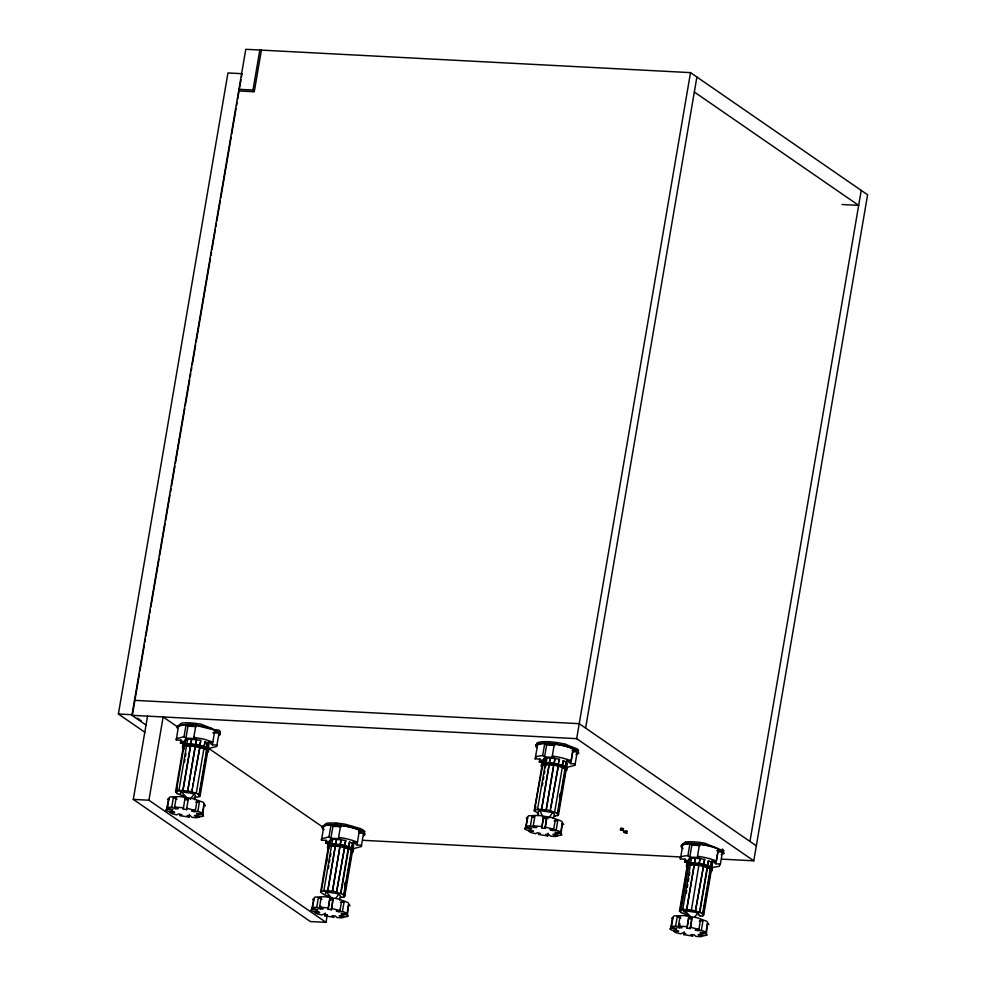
<?xml version="1.0" encoding="UTF-8"?>
<svg xmlns="http://www.w3.org/2000/svg" width="986" height="986" viewBox="0 0 986 986"><rect width="100%" height="100%" fill="white"/><g stroke="black" fill="none" stroke-linecap="round" stroke-linejoin="round"><path stroke-width="1.48" d="M332.738 901.574L331.333 909.77L328.104 909.228L329.805 898.332L333.034 898.862L332.972 900.206L329.731 899.676L329.805 898.332M331.333 909.77L333.034 898.862M541.795 827.895L543.496 816.987L546.737 817.517L546.663 818.861L545.036 828.425L541.795 827.895L543.496 816.987M545.036 828.425L546.737 817.517M691.642 920.406L690.249 928.602L687.008 928.06L688.709 917.165L691.95 917.695L691.876 919.038L688.647 918.508L688.709 917.165M690.249 928.602L691.95 917.695M538.023 815.779L538.356 811.256L539.835 810.554L552.653 812.513L554.452 814.226L553.22 818.343M183.285 809.087L185.023 798.179L188.301 798.709L186.564 809.617L183.285 809.087L183.384 807.744L174.584 807.066L176.223 797.501L173.388 797.6L171.749 807.164L175.36 808.791L178.195 808.693L174.584 807.066M185.023 798.179L184.924 799.523L188.203 800.053L188.301 798.709M186.564 809.617L186.662 808.273L195.351 810.443L196.99 800.878L199.455 801.778L197.829 811.342L194.057 811.774L191.58 810.874L195.351 810.443M144.843 732.253L118.394 714L227.963 72.952L242.014 73.691L241.496 76.723M145.854 724.92L131.939 715.318L245.785 49.3L690.52 72.631L867.606 194.797L753.76 860.815L721.555 859.126M139.433 673.82L132.432 714.739L118.394 714M139.95 670.788L144.35 645.017M144.868 641.997L145.386 638.965M145.903 635.933L149.268 616.225M149.786 613.193L150.303 610.161M150.821 607.13L159.116 558.643M159.633 555.611L165.069 523.788M165.586 520.756L169.999 494.984M170.516 491.965L171.034 488.933M171.552 485.901L174.916 466.193M175.434 463.161L184.764 408.611M185.282 405.579L189.682 379.82M190.199 376.788L190.717 373.756M191.235 370.724L191.752 367.692M192.27 364.66L195.647 344.952M196.165 341.932L210.412 258.579M210.93 255.547L211.448 252.515M211.965 249.483L215.33 229.787M215.848 226.755L216.365 223.723M216.883 220.691L220.248 200.984M220.765 197.952L231.131 137.337M231.648 134.306L236.048 108.546M236.566 105.514L237.084 102.482M237.601 99.45L240.978 79.755M252.712 91.661L259.823 50.039M327.303 914.798L326.009 922.366L310.405 921.553L133.307 799.399L147.543 716.144M261.389 50.113L254.277 91.747L238.674 90.922M326.009 922.366L148.923 800.213L163.146 716.958L178.33 727.434M180.956 739.981L180.438 742.963L184.974 743.234L180.845 740.252L176.309 739.993L178.318 726.768L179.662 725.758L186.058 724.759L187.981 726.14L196.362 726.62M166.609 808.939L168.877 798.722L167.238 808.286L172.87 809.432L172.242 810.098L166.609 808.939L165.66 809.95L168.064 811.355L173.08 811.49L174.67 812.427L169.654 812.279L172.045 813.697L176.667 814.843L178.725 813.906L181.794 814.67L179.723 815.607L189.029 817.123L189.497 814.387M212.877 732.783L218.966 733.14L216.92 745.083L212.384 744.824L214.837 730.158L195.844 725.326L193.798 737.282L195.709 738.65L185.935 738.083L184.025 736.715L186.058 724.759M183.433 795.948L176.605 793.336L177.394 793.422L175.533 792.054L184.32 740.671L185.121 740.757M176.346 791.068L183.988 746.365L190.458 745.773L195.327 746.476L187.685 791.179L182.817 790.464L191.604 739.081L187.685 739.118L178.897 790.501L179.6 790.723L176.346 791.068L175.533 792.054M184.246 745.847L183.445 745.773L185.134 739.673L188.375 739.327L187.685 739.118M176.334 792.14L177.098 787.666M183.47 750.432L183.975 747.45L183.174 747.363L183.988 746.365M185.935 738.083L187.981 726.14M184.259 744.775L184.949 744.985L185.824 739.894M184.431 762.412L184.949 759.43M185.454 756.459L185.96 753.477M183.002 790.686L190.643 745.995M195.598 744.886L196.46 739.783L195.598 744.886L190.914 744.393L191.604 739.081M187.685 791.179L195.142 746.266L199.875 747.203L191.789 791.992L192.307 789.01M192.812 786.027L193.318 783.057M193.835 780.074L194.341 777.091M194.846 774.109L199.875 747.203M200.355 741.879L199.702 745.699L201.008 740.511L196.288 739.574M191.789 791.992L196.288 793.151L203.929 748.448L206.703 749.816M205.901 749.742L207.763 751.098L200.121 795.788L199.332 795.714L198.26 794.433L199.061 794.519L207.849 743.124L205.076 741.755L204.201 746.858L206.53 748.004M206.616 745.589L207.048 743.05L207.849 743.124M199.332 795.714L206.961 751.012M208.108 744.319L207.245 749.422L208.034 749.508L208.909 744.405L207.048 743.05M199.579 795.295L200.084 792.313M200.589 789.342L201.095 786.36M201.612 783.377L202.118 780.394M202.623 777.424L203.141 774.441M206.444 755.066L207.763 751.098M207.442 749.224L208.108 745.404M202.845 814.83L197.175 814.153L196.658 813.302L202.327 813.98L203.966 804.428L202.845 814.83L203.609 816.112L201.058 816.716L196.14 815.237L194.452 815.632L199.369 817.123L196.818 817.714L192.134 817.357L190.273 815.779L187.167 815.533L189.029 817.123M326.132 840.146L325.626 843.129L330.076 843.387L325.947 840.417L321.485 840.158L323.531 828.215A20.484 4.782 9.7 0 1 331.013 824.912L332.935 826.293L341.168 826.773M311.736 909.104L313.967 898.887L312.328 908.439L317.886 909.597L317.295 910.263L311.736 909.104L310.824 910.115L313.215 911.52L318.158 911.656L319.735 912.58L314.805 912.457L317.196 913.862L321.756 915.008L323.753 914.059L326.785 914.823L324.788 915.772L325.257 913.036M316.728 907.317L318.355 897.753L321.14 897.654L319.513 907.219L323.1 908.845L320.314 908.944L316.728 907.317L313.24 907.44L312.328 908.439M352.088 847.134L354.011 848.515L361.554 846.493L361.492 845.224L357.031 844.965L359.397 830.298A20.484 4.782 9.7 0 0 340.626 825.479L338.58 837.422L340.503 838.803L330.889 838.248L328.967 836.867L331.013 824.912M320.586 892.219L328.227 847.529L328.991 846.53L332.171 846.185L331.493 845.963L323.852 890.666L324.542 890.876L321.35 891.221L320.586 892.219L324.419 894.869L328.449 896.114M321.35 891.221L328.991 846.53M330.162 840.91L329.373 840.836L328.498 845.926L330.137 839.838L333.317 839.493L332.639 839.271L331.764 844.373L332.455 844.583M326.465 862.503L326.982 859.521M330.889 838.248L332.935 826.293M330.174 843.868L330.828 840.047M320.314 908.944L320.783 906.208M328.363 868.53L328.868 865.548M329.373 862.565L329.891 859.595M330.396 856.612L330.902 853.63M332.479 891.319L341.082 839.715L345.753 840.651L344.459 845.852L348.477 847.097L349.352 841.995L352.532 843.277L343.744 894.659L336.546 892.133L344.607 847.344L339.936 846.407L332.479 891.319L327.697 890.617L335.339 845.926L331.493 845.963M336.472 839.234L335.795 844.546L336.472 839.234L332.639 839.271M327.882 890.839L335.339 845.926M328.104 909.228L329.731 899.676M341.082 839.715L340.207 844.817L343.72 845.52M336.793 890.654L344.607 847.344M344.669 844.571L345.753 840.651M340.564 893.39L348.206 848.687L351.386 849.957L350.597 849.883L352.47 851.238L351.694 852.237M339.591 899.959L340.269 895.978L338.95 893.858L326.132 891.886L325.343 893.686M340.983 893.291L348.625 848.601M348.477 847.097L349.771 841.908M339.985 910.583L341.612 901.019L344.065 901.919L342.438 911.483L338.753 911.914L336.3 911.015L339.985 910.583L331.395 908.414M344.484 885.638L345.001 882.655M352.532 843.277L351.743 843.19L353.604 844.546L344.829 895.941L344.04 895.855L351.682 851.164M351.953 849.562L352.815 844.472M341.563 897.494L340.873 897.285L344.052 896.927L345.075 890.974M345.581 887.992L346.098 885.009M346.604 882.039L347.109 879.056M350.424 859.681L350.93 856.711M352.409 848.096L352.84 845.544L352.15 845.335M347.454 914.971L341.871 914.293L341.341 913.443L346.924 914.121L348.563 904.569L347.454 914.971L348.243 916.253L345.753 916.857L340.885 915.39L339.233 915.784L344.102 917.263L341.612 917.867L337.002 917.51L335.129 915.932L332.085 915.698L333.958 917.276L324.788 915.772M361.492 845.224L363.526 833.269L359.052 833.01M543.779 762.055L539.65 759.084L535.188 758.826L537.234 746.87A20.484 4.782 9.7 0 1 544.716 743.58L546.626 744.96L554.871 745.428M525.427 827.772L527.658 817.542L526.031 827.106L531.59 828.252L530.986 828.918L525.427 827.772L524.527 828.77L526.918 830.187L531.848 830.311L533.438 831.247L528.496 831.112L530.887 832.517L535.46 833.675L537.456 832.726L540.476 833.49L538.479 834.427L547.649 835.943L548.117 833.207M542.115 762.745L539.317 761.796L539.835 758.813M530.419 825.972L532.058 816.42L534.843 816.322L533.204 825.886L536.791 827.513L534.005 827.611L530.419 825.972L526.931 826.095L526.031 827.106M567.702 767.182L575.257 765.161L575.183 763.879L570.734 763.62L566.593 760.65L571.054 760.909L573.1 748.966A20.484 4.782 9.7 0 0 554.317 744.134L552.283 756.089L554.194 757.47L544.592 756.903L542.67 755.522L544.716 743.58M538.553 813.425L534.289 810.874L541.93 766.184L542.694 765.185L545.874 764.84L545.369 767.823M542.99 764.68L542.201 764.594L543.064 759.491L543.853 759.577L543.422 762.129M534.289 810.874L542.694 765.185M535.078 810.96L535.842 806.499M544.592 756.903L546.626 744.96M543.656 763.805L544.519 758.715L547.02 758.148L546.33 757.938L537.543 809.321L538.233 809.531L535.053 809.888M542.312 785.694L542.818 782.724M543.323 779.741L543.841 776.758M544.346 773.776L544.851 770.805M546.367 761.968L546.799 759.43M553.565 766.775L546.182 809.987L541.573 809.494L550.176 757.901L546.33 757.938M541.573 809.494L549.214 764.803L545.184 764.631L545.874 764.84M554.095 763.694L554.97 758.604L554.095 763.694L549.485 763.213L550.176 757.901M546.182 809.987L553.639 765.074L558.31 766.011L550.237 810.8L557.447 813.314L566.223 761.932L563.043 760.662L562.168 765.765L559.493 764.926M550.755 807.817L558.31 766.011M558.594 761.968L559.456 759.319L558.15 764.507M554.687 811.946L563.474 760.563M553.676 829.238L555.315 819.686L557.768 820.586L556.129 830.138L552.443 830.582L549.991 829.67L553.676 829.238L545.098 827.081M559.456 796.848L559.974 793.866M565.372 769.819L566.161 769.906L558.52 814.596L557.731 814.51L565.372 769.819L564.3 768.538L565.089 768.624L562.328 767.256L557.879 766.11M565.644 768.23L566.519 763.127L565.446 761.845L566.223 761.932M558.52 811.121L559.025 808.138M559.543 805.168L560.048 802.185M560.553 799.202L561.071 796.22M561.576 793.249L562.082 790.267M564.374 776.857L564.892 773.874M566.432 768.316L567.307 763.213L566.519 763.127M570.734 763.62L572.78 751.677L577.229 751.936A20.484 4.782 9.7 0 1 577.303 753.205M561.145 833.638L555.562 832.96L555.044 832.11L560.627 832.788L562.254 823.224L561.145 833.638L561.946 834.92L559.456 835.524L554.588 834.045L552.936 834.452L557.805 835.918L555.315 836.535L550.706 836.177L548.832 834.587L545.776 834.353L547.649 835.943M753.76 860.815L576.674 738.662L690.52 72.631M575.183 763.879L577.229 751.936M585.61 728.075L696.892 77.031M685.048 858.979L684.53 861.961L688.992 862.22L684.863 859.25L680.402 858.991L682.448 847.048A20.484 4.782 9.7 0 1 689.929 843.745L691.839 845.125L700.085 845.606M670.64 927.937L672.871 917.719L671.244 927.271L676.803 928.43L676.199 929.095L670.64 927.937L669.74 928.948L672.132 930.353L677.062 930.488L678.651 931.413L673.709 931.289L676.1 932.694L680.673 933.841L682.669 932.892L685.689 933.656L683.692 934.605L684.161 931.869M675.632 926.15L677.271 916.586L680.057 916.487L678.417 926.051L682.004 927.678L679.218 927.777L675.632 926.15L672.144 926.273L671.244 927.271M680.402 858.991A20.484 4.782 9.7 0 1 687.883 855.7L689.929 843.745M687.353 914.946L680.574 912.333L681.363 912.407L679.502 911.052L688.277 859.669L689.066 859.743M680.266 910.053L687.908 865.363L691.087 865.018L690.397 864.796L682.756 909.499L683.446 909.708L680.266 910.053L679.502 911.052M684.358 887.301L684.863 884.319M685.381 881.336L685.886 878.353M715.947 863.798L717.981 851.842L722.442 852.101L720.396 864.056L715.947 863.798L711.806 860.827L716.267 861.086L718.313 849.131A20.484 4.782 9.7 0 0 699.53 844.312L697.496 856.255L699.407 857.635L689.806 857.08L691.839 845.125M680.956 910.263L688.598 865.572M689.078 862.701L689.732 858.88L692.234 858.325L691.543 858.103L690.668 863.206L694.514 863.169L695.389 858.067L691.543 858.103M679.218 927.777L679.921 923.685M686.244 893.316L686.761 890.333M687.267 887.363L687.772 884.38M688.29 881.398L688.795 878.415M689.3 875.445L689.818 872.462M699.998 858.547L699.308 863.872L707.381 865.93L708.256 860.827L711.436 862.097L702.661 913.492L695.45 910.965L704.67 859.484L699.998 858.547L691.396 910.152L686.601 909.449L694.243 864.759L690.397 864.796M686.786 909.671L694.243 864.759M694.699 863.379L695.389 858.067M687.008 928.06L688.647 918.508M695.709 909.474L703.523 866.176L698.852 865.24M703.585 863.403L704.67 859.484M699.468 912.223L707.11 867.52L710.302 868.789L709.513 868.715L711.374 870.071L710.61 871.069M699.9 912.124L707.541 867.433M707.381 865.93L708.688 860.741M698.889 929.416L700.528 919.852L702.981 920.751L701.342 930.316L697.657 930.747L695.204 929.847L698.889 929.416L690.311 927.247M711.436 862.097L710.659 862.023L712.521 863.379L703.733 914.761L702.944 914.688L710.586 869.985M710.857 868.395L711.732 863.305M700.479 916.327L699.789 916.117L702.969 915.76L703.992 909.807M704.497 906.824L705.002 903.842M708.318 884.479L708.823 881.496M709.341 878.514L709.846 875.543M711.313 866.928L711.756 864.377L711.066 864.167M706.358 933.804L700.775 933.126L700.257 932.275L705.84 932.953L707.467 923.401L706.358 933.804L707.147 935.085L704.657 935.689L699.801 934.21L698.15 934.617L703.018 936.096L700.528 936.7L695.919 936.343L694.045 934.765L690.989 934.531L692.862 936.108L683.692 934.605M749.952 841.428L861.234 190.397M194.575 799.708L195.487 795.838L194.205 793.705L181.19 791.733L180.339 793.533M537.444 742.766L535.916 745.465L537.444 742.766A21.717 5.066 9.7 0 1 565.04 744.208L577.007 748.83L578.634 750.383M219.225 734.052L220.396 731.587L218.769 730.034L215.54 730.01L201.181 724.229A22.407 5.238 9.7 0 0 181.338 723.182L177.468 726.411C188.19 721.851 200.565 726.029 211.411 728.432M535.188 758.826L536.409 756.533L542.67 755.522M720.396 864.056L719.176 866.349L712.915 867.347L711.005 865.967M360.58 832.357L361.209 831.395L358.793 831.001L360.58 832.357L359.015 830.409M335.77 898.406L338.95 893.858M548.684 818.207L552.653 812.513M694.686 917.239L697.866 912.691L699.185 914.811L698.187 915.094M190.199 799.399L194.205 793.705M344.052 896.927L344.829 895.941M542.201 764.594L543.841 758.493L544.519 758.715M565.397 770.904L566.161 769.906M558.52 814.596L557.756 815.595L554.576 815.94L555.266 816.149M687.908 865.363L687.143 866.361L687.92 866.435M702.969 915.76L703.733 914.761M200.121 795.788L199.32 796.787L194.143 797.366M334.944 824.173L335.61 823.359L337.459 823.618M312.599 899.762L315.002 897.087L325.06 896.73L338.05 898.862L347.91 902.486L350.018 905.9M526.302 818.417L528.706 815.742L538.75 815.385L551.753 817.53L561.601 821.141L563.709 824.567M671.515 918.595L673.919 915.92L683.964 915.563L696.966 917.695L706.814 921.318L708.922 924.732M167.435 799.584L169.962 796.922L180.204 796.577L193.392 798.722L203.326 802.345L205.384 805.759M167.238 808.286L168.187 807.275L171.749 807.164M324.024 829.719A21.717 5.066 9.7 0 1 322.212 826.798L326.378 823.347A21.717 5.066 9.7 0 1 345.889 824.37L360.358 828.56A21.717 5.066 9.7 0 1 364.943 831.716M681.585 845.409L685.295 842.18A21.717 5.066 9.7 0 1 704.805 843.203L714.912 847.405M218.954 735.642L220.272 734.545L220.112 733.177L215.54 730.01M682.941 848.552A21.717 5.066 9.7 0 1 682.386 844.534L685.295 842.18L688.844 843.412A21.717 5.066 9.7 0 1 712.533 846.666A21.717 5.066 9.7 0 1 723.761 853.519L721.16 854.751M206.481 752.663L208.576 751.468A12.904 3.02 9.7 0 0 205.211 748.694L192.738 745.749A13.533 3.155 9.7 0 0 184.456 745.798L182.373 746.994A12.929 3.02 9.7 0 0 183.79 748.793M322.212 826.798L326.107 824.937A21.717 5.066 9.7 0 1 353.617 827.833A21.717 5.066 9.7 0 1 363.587 835.783M322.668 826.576L326.107 824.937M575.947 754.586L578.548 753.341L577.562 752.848M697.866 912.691L685.048 910.719L683.569 911.421L686.17 912.839M696.498 845.187L697.731 844.743L693.318 843.843L696.498 845.187L694.489 843.609M181.067 724.784L177.049 726.633A21.409 4.992 9.7 0 0 177.197 728.001M328.967 836.867L321.424 838.889L321.485 840.158M184.025 736.715L176.272 738.724L176.309 739.993M184.949 744.985L190.914 744.393M205.076 741.755L203.769 746.957L201.058 746.119M203.929 748.448L199.431 747.302M682.386 844.534L688.844 843.412M550.052 744.886L552.517 744.566L549.029 743.617L550.052 744.886L548.647 742.828M554.083 821.018L557.768 820.586M340.38 902.35L344.065 901.919M699.296 921.183L702.981 920.751M195.696 802.21L199.455 801.778M622.733 829.115C626.048 828.745 618.579 827.34 621.032 828.795M533.204 825.886L541.869 826.551M319.513 907.219L328.165 907.884M678.417 926.051L687.082 926.717M178.897 790.501L182.817 790.464M537.543 809.321L541.388 809.284M331.764 844.373L335.61 844.336M323.852 890.666L327.697 890.617M682.756 909.499L686.601 909.449M238.945 89.319L252.983 90.059M841.982 204.509L858.67 205.384L694.329 92.018M134.503 700.331L579.238 723.675L756.324 845.828M131.939 715.318L576.674 738.662M133.307 799.399L148.923 800.213M362.7 840.294L680.155 856.957M539.317 761.796L542.288 761.968M338.777 826.206L335.166 825.935L334.414 825.011L338.777 826.206L336.226 824.851M550.361 758.111L554.97 758.604M549.214 764.803L553.639 765.074M564.571 766.948L565.36 767.034L562.599 765.666M541.93 766.184L542.707 766.27M191.789 739.303L196.46 739.783M206.173 748.14L206.974 748.226M557.447 813.314L556.659 813.24L557.731 814.51M695.574 858.288L700.183 858.769M697.003 863.625L699.308 863.872M694.427 864.981L699.037 865.462M336.657 839.456L341.267 839.936M335.523 846.148L340.121 846.629M328.227 847.529L329.016 847.603M702.661 913.492L701.872 913.406L702.944 914.688M343.744 894.659L342.955 894.573L344.04 895.855M625.407 831.444L627.256 831.272L624.249 831.112M214.775 731.871L217.093 732.253L214.196 730.86M543.434 818.331L546.663 818.861M193.798 737.282L204.324 739.253L212.791 742.113L208.256 741.854L212.384 744.824M195.413 744.664L200.146 745.613M187.5 790.957L192.233 791.894M554.785 758.382L559.456 759.319M553.91 763.484L558.581 764.421M545.997 809.765L550.669 810.702M695.882 910.879L691.396 910.152M332.307 891.11L336.965 892.047M206.259 751.874L206.961 752.096M546.145 763.25L545.455 763.041L549.485 763.213M689.732 858.88L689.054 858.67L688.179 863.773L688.869 863.982M703.092 866.275L707.11 867.52M344.188 847.442L348.206 848.687M329.262 844.94L329.953 845.15M180.438 742.963L183.26 743.912M684.53 861.961L688.721 863.391M325.626 843.129L329.817 844.558M197.829 811.342L201.563 812.698L202.327 813.98M556.129 830.138L559.838 831.506L560.627 832.788M701.342 930.316L705.052 931.671L705.84 932.953M342.438 911.483L346.135 912.839L346.924 914.121M173.388 797.6L176.987 799.227M532.058 816.42L534.449 817.505M677.271 916.586L680.858 918.212M318.355 897.753L321.941 899.38M196.288 793.151L199.061 794.519M723.761 853.519L722.775 853.026L723.847 850.548L722.22 849.008M707.812 865.831L710.573 867.199M348.896 846.999L351.657 848.367M565.04 744.208L569.698 747.24M207.417 747.499L322.533 826.897M137.473 718.215L141.257 720.815M687.883 855.7L689.806 857.08M357.031 844.965L352.902 841.995L357.351 842.254A20.484 4.782 9.7 0 0 338.58 837.422M207.294 746.994L209.205 748.374L216.957 746.365L216.92 745.083M181.19 791.733L187.352 798.34M685.048 910.719L691.087 917.325M326.132 891.886L332.171 898.492M539.835 810.554L543.076 817.246M218.966 733.14L219.003 734.41M541.684 765.074A13.114 3.057 9.7 0 1 545.591 762.757A13.114 3.057 9.7 0 1 558.224 764.125L563.869 765.9A13.114 3.057 9.7 0 1 567.233 768.673M542.559 767.626A13.114 3.057 9.7 0 1 551.26 764.569A13.114 3.057 9.7 0 1 566.962 770.276M536.495 747.339A21.717 5.066 9.7 0 1 555.562 744.011A21.717 5.066 9.7 0 1 578.548 753.341M552.283 756.089A20.484 4.782 9.7 0 1 571.054 760.909M327.981 846.419A13.114 3.057 9.7 0 1 344.533 845.458L350.166 847.233A13.114 3.057 9.7 0 1 353.543 850.018M328.868 848.958A13.114 3.057 9.7 0 1 340.934 846.382A13.114 3.057 9.7 0 1 351.238 852.816M363.526 833.269A20.484 4.782 9.7 0 1 363.6 834.55M722.442 852.101A20.484 4.782 9.7 0 1 722.516 853.383M687.772 867.791A13.114 3.057 9.7 0 1 691.396 864.488A13.114 3.057 9.7 0 1 708.01 867.347A13.114 3.057 9.7 0 1 710.154 871.649M686.897 865.252A13.114 3.057 9.7 0 1 703.437 864.291L709.082 866.065A13.114 3.057 9.7 0 1 712.447 868.851M697.496 856.255A20.484 4.782 9.7 0 1 716.267 861.086M182.915 746.254A12.929 3.02 9.7 0 1 182.644 745.404L184.739 744.196A13.533 3.155 9.7 0 1 196.424 744.64L202.845 746.143A12.904 3.007 9.7 0 1 208.847 749.878M192.923 725.228L192.714 726.201L189.189 725.24L192.923 725.228M620.354 829.818L623.448 830.606L620.354 829.818M623.891 832.27L626.985 833.047L623.891 832.27M573.704 749.779L571.942 750.482L576.021 750.592L573.704 749.779M721 850.585L717.155 850.659L721 850.585"/></g></svg>
